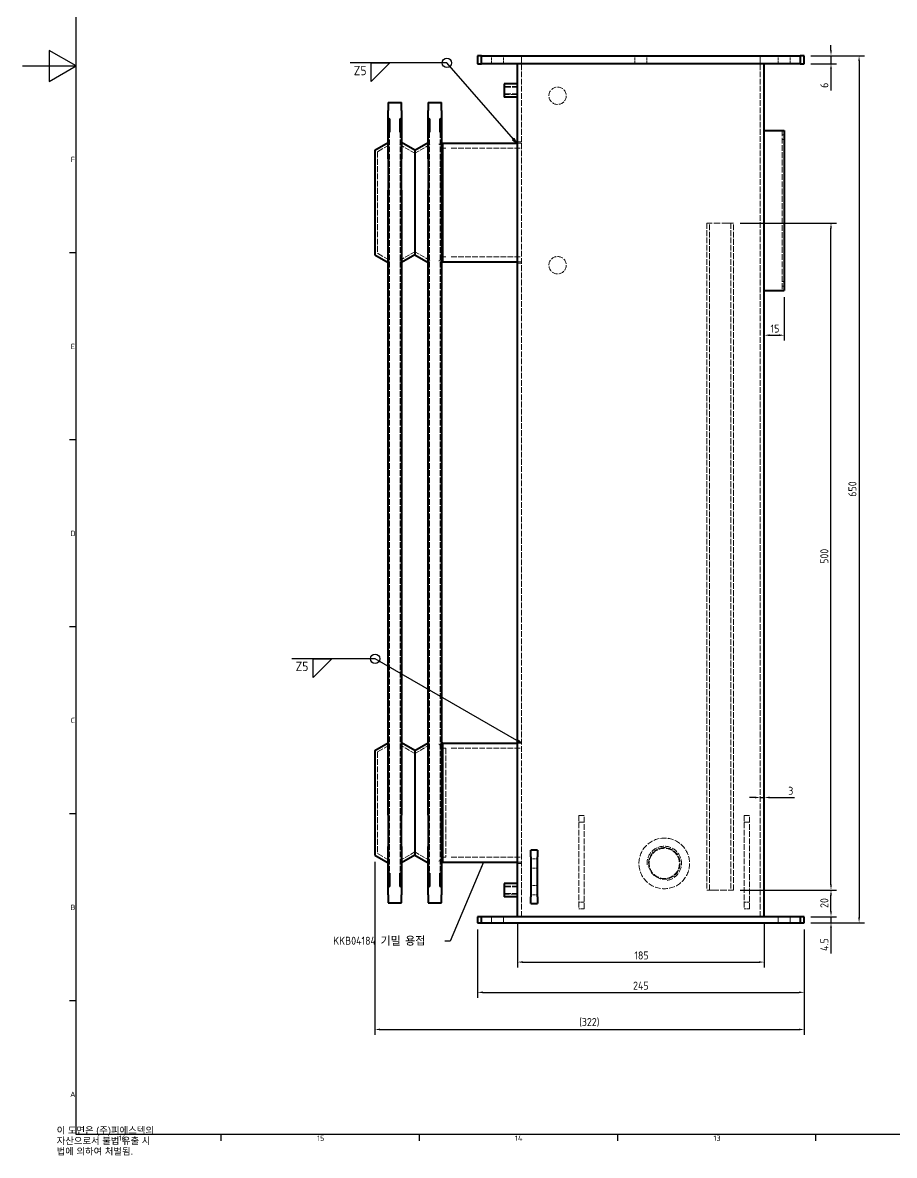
# Model space of a CAD drawing. Header units: millimetres. Extents: x 0 to 2378, y 0 to 1682.
# Drawn here: x 0 to 654, y 24 to 873 of the extents above; entities that cross this region are included whole.
import ezdxf

# ---------------------------------------------------------------- set-up
doc = ezdxf.new("R2010")
doc.units = ezdxf.units.MM
doc.header["$LTSCALE"] = 2
doc.linetypes.add('DASHED', pattern=[0.2067, 0.1654, -0.0413])
doc.layers.get('0').update_dxf_attribs({"color": 3, "lineweight": 25})
for name, color, linetype, lineweight in [('가려진 것(ISO)', 2, 'DASHED', 18), ('가시적인 것(ISO)', 3, 'Continuous', 40), ('경계(ISO)', 7, 'Continuous', 25), ('기호(ISO)', 5, 'Continuous', 25), ('치수(ISO)', 2, 'Continuous', 25)]:
    doc.layers.add(name, color=color, linetype=linetype, lineweight=lineweight)
doc.styles.add('문자 텍스트_PSTEK_POSCO', font='isocp.shx')
doc.styles.add('치수 텍스트_PSTEK_POSCO', font='isocp.shx')
doc.styles.add('표면거칠기 텍스트_PSTEK_POSCO', font='isocp.shx')
doc.dimstyles.new('치수_PSTEK_POSCO', dxfattribs={"dimscale": 2, "dimtxt": 3, "dimasz": 2, "dimexe": 2, "dimexo": 2.5, "dimgap": 1, "dimtad": 1, "dimrnd": 1e-08, "dimdsep": 46, "dimtxsty": '치수 텍스트_PSTEK_POSCO', "dimcen": 0.09, "dimdle": 10, "dimclrd": 7, "dimclre": 7, "dimclrt": 2, "dimadec": 1, "dimazin": 2, "dimtfac": 1, "dimtmove": 0, "dimatfit": 3, "dimfxl": 0, "dimtolj": 1, "dimlwd": -1, "dimlwe": -1, "dimarcsym": 0})
doc.dimstyles.new('치수_PSTEK_POSCO$7', dxfattribs={"dimscale": 2, "dimtxt": 3, "dimasz": 2, "dimexe": 2, "dimexo": 2.5, "dimgap": 1, "dimtad": 1, "dimrnd": 1e-08, "dimdsep": 46, "dimtxsty": '치수 텍스트_PSTEK_POSCO', "dimcen": 0.09, "dimdle": 10, "dimclrd": 7, "dimclre": 7, "dimclrt": 2, "dimadec": 1, "dimazin": 2, "dimtfac": 1, "dimtmove": 0, "dimatfit": 3, "dimfxl": 0, "dimtolj": 1, "dimlwd": -1, "dimlwe": -1, "dimarcsym": 0})

# ---------------------------------------------------------------- blocks, each defined once
blk = doc.blocks.new('경계 Default Border')
at = {"layer": '경계(ISO)'}
for p, q in [((20, 350.42), (17.6, 350.42)), ((20, 280.33), (17.6, 280.33)), ((20, 210.25), (17.6, 210.25)), ((20, 140.17), (17.6, 140.17)), ((20, 70.08), (17.6, 70.08)), ((74.31, 20), (74.31, 17.6)), ((148.63, 20), (148.63, 17.6)), ((222.94, 20), (222.94, 17.6)), ((297.25, 20), (297.25, 17.6))]:
    blk.add_line(p, q, dxfattribs=at)
at = {"layer": '경계(ISO)', "flags": 128}
for points in [[(20, 20), (20, 821), (1169, 821), (1169, 20), (20, 20)], [(0, 420.5), (20, 420.5), (10, 426.27), (10, 414.73), (20, 420.5)]]:
    blk.add_lwpolyline(points, dxfattribs=at)
at = {"layer": '경계(ISO)', "color": 2, "char_height": 2, "attachment_point": 7, "style": '문자 텍스트_PSTEK_POSCO'}
for s, insert in [('F', (18.03, 384.46)), ('E', (18.03, 314.36)), ('D', (17.92, 244.27)), ('C', (18.03, 174.19)), ('B', (17.92, 104.11)), ('A', (17.81, 34.04)), ('16', (36.04, 17.58)), ('15', (110.35, 17.58)), ('14', (184.55, 17.6)), ('13', (258.97, 17.58))]:
    blk.add_mtext(s, dxfattribs=dict(at, insert=insert))
blk = doc.blocks.new('*D74')
at = {"layer": 'Defpoints', "color": 0, "transparency": 16777216}
for p in [(371.03, 203.17), (556.03, 203.17), (556.03, 169.2)]:
    blk.add_point(p, dxfattribs=at)
at = {"layer": '치수(ISO)', "color": 7, "transparency": 16777216}
for p, q in [((371.03, 198.17), (371.03, 165.2)), ((556.03, 198.17), (556.03, 165.2)), ((375.03, 169.2), (552.03, 169.2))]:
    blk.add_line(p, q, dxfattribs=at)
for points in [[(375.03, 169.87), (375.03, 168.53), (371.03, 169.2)], [(552.03, 169.87), (552.03, 168.53), (556.03, 169.2)]]:
    blk.add_solid(points, dxfattribs=at)
at = {"layer": '치수(ISO)', "color": 2, "transparency": 16777216, "insert": (458.61, 174.2), "char_height": 6, "attachment_point": 4, "style": '치수 텍스트_PSTEK_POSCO'}
blk.add_mtext('\\A1;185', dxfattribs=at)
blk = doc.blocks.new('*D84')
at = {"layer": 'Defpoints', "color": 0, "transparency": 16777216}
for p in [(556.03, 672.67), (571.03, 672.67), (571.03, 639.15)]:
    blk.add_point(p, dxfattribs=at)
at = {"layer": '치수(ISO)', "color": 7, "transparency": 16777216}
for p, q in [((556.03, 667.67), (556.03, 635.15)), ((571.03, 667.67), (571.03, 635.15)), ((560.03, 639.15), (567.03, 639.15))]:
    blk.add_line(p, q, dxfattribs=at)
for points in [[(560.03, 639.81), (560.03, 638.48), (556.03, 639.15)], [(567.03, 639.81), (567.03, 638.48), (571.03, 639.15)]]:
    blk.add_solid(points, dxfattribs=at)
at = {"layer": '치수(ISO)', "color": 2, "transparency": 16777216, "insert": (560.71, 644.15), "char_height": 6, "attachment_point": 4, "style": '치수 텍스트_PSTEK_POSCO'}
blk.add_mtext('\\A1;15', dxfattribs=at)
blk = doc.blocks.new('*D85')
at = {"layer": 'Defpoints', "color": 0, "transparency": 16777216}
for p in [(586.03, 848.67), (586.03, 842.67), (606.03, 848.67)]:
    blk.add_point(p, dxfattribs=at)
at = {"layer": '치수(ISO)', "color": 7, "transparency": 16777216}
for p, q in [((606.03, 852.67), (606.03, 856.67)), ((591.03, 848.67), (610.03, 848.67)), ((591.03, 842.67), (610.03, 842.67)), ((606.03, 848.67), (606.03, 842.67)), ((606.03, 838.67), (606.03, 822.58))]:
    blk.add_line(p, q, dxfattribs=at)
for points in [[(605.36, 852.67), (606.7, 852.67), (606.03, 848.67)], [(605.36, 838.67), (606.7, 838.67), (606.03, 842.67)]]:
    blk.add_solid(points, dxfattribs=at)
at = {"layer": '치수(ISO)', "color": 2, "transparency": 16777216, "insert": (601.03, 824.58), "char_height": 6, "attachment_point": 4, "rotation": 90, "style": '치수 텍스트_PSTEK_POSCO'}
blk.add_mtext('\\A1;6', dxfattribs=at)
blk = doc.blocks.new('*D86')
at = {"layer": 'Defpoints', "color": 0, "transparency": 16777216}
for p in [(586.03, 203.17), (586.03, 198.67), (606.03, 203.17)]:
    blk.add_point(p, dxfattribs=at)
at = {"layer": '치수(ISO)', "color": 7, "transparency": 16777216}
for p, q in [((606.03, 207.17), (606.03, 211.17)), ((591.03, 203.17), (610.03, 203.17)), ((591.03, 198.67), (610.03, 198.67)), ((606.03, 203.17), (606.03, 198.67)), ((606.03, 194.67), (606.03, 175.53))]:
    blk.add_line(p, q, dxfattribs=at)
for points in [[(605.36, 207.17), (606.7, 207.17), (606.03, 203.17)], [(605.36, 194.67), (606.7, 194.67), (606.03, 198.67)]]:
    blk.add_solid(points, dxfattribs=at)
at = {"layer": '치수(ISO)', "color": 2, "transparency": 16777216, "insert": (601.03, 177.53), "char_height": 6, "attachment_point": 4, "rotation": 90, "style": '치수 텍스트_PSTEK_POSCO'}
blk.add_mtext('\\A1;4.5', dxfattribs=at)
blk = doc.blocks.new('*D87')
at = {"layer": 'Defpoints', "color": 0, "transparency": 16777216}
for p in [(533.03, 223.17), (606.03, 223.17), (586.03, 203.17)]:
    blk.add_point(p, dxfattribs=at)
at = {"layer": '치수(ISO)', "color": 7, "transparency": 16777216}
for p, q in [((538.03, 223.17), (610.03, 223.17)), ((606.03, 207.17), (606.03, 219.17)), ((591.03, 203.17), (610.03, 203.17))]:
    blk.add_line(p, q, dxfattribs=at)
for points in [[(605.36, 219.17), (606.7, 219.17), (606.03, 223.17)], [(605.36, 207.17), (606.7, 207.17), (606.03, 203.17)]]:
    blk.add_solid(points, dxfattribs=at)
at = {"layer": '치수(ISO)', "color": 2, "transparency": 16777216, "insert": (601.03, 209.79), "char_height": 6, "attachment_point": 4, "rotation": 90, "style": '치수 텍스트_PSTEK_POSCO'}
blk.add_mtext('\\A1;20', dxfattribs=at)
blk = doc.blocks.new('*D88')
at = {"layer": 'Defpoints', "color": 0, "transparency": 16777216}
for p in [(553.03, 289.77), (556.03, 292.6), (556.03, 289.77)]:
    blk.add_point(p, dxfattribs=at)
at = {"layer": '치수(ISO)', "color": 7, "transparency": 16777216}
for p, q in [((549.03, 292.6), (545.03, 292.6)), ((553.03, 292.6), (556.03, 292.6)), ((560.03, 292.6), (578.61, 292.6))]:
    blk.add_line(p, q, dxfattribs=at)
for points in [[(549.03, 293.27), (549.03, 291.94), (553.03, 292.6)], [(560.03, 293.27), (560.03, 291.94), (556.03, 292.6)]]:
    blk.add_solid(points, dxfattribs=at)
at = {"layer": '치수(ISO)', "color": 2, "transparency": 16777216, "insert": (573.96, 297.6), "char_height": 6, "attachment_point": 4, "style": '치수 텍스트_PSTEK_POSCO'}
blk.add_mtext('\\A1;3', dxfattribs=at)
blk = doc.blocks.new('*D89')
at = {"layer": 'Defpoints', "color": 0, "transparency": 16777216}
for p in [(586.03, 848.67), (586.03, 198.67), (627.08, 198.67)]:
    blk.add_point(p, dxfattribs=at)
at = {"layer": '치수(ISO)', "color": 7, "transparency": 16777216}
for p, q in [((591.03, 848.67), (631.08, 848.67)), ((627.08, 844.67), (627.08, 202.67)), ((591.03, 198.67), (631.08, 198.67))]:
    blk.add_line(p, q, dxfattribs=at)
for points in [[(626.41, 844.67), (627.75, 844.67), (627.08, 848.67)], [(626.41, 202.67), (627.75, 202.67), (627.08, 198.67)]]:
    blk.add_solid(points, dxfattribs=at)
at = {"layer": '치수(ISO)', "color": 2, "transparency": 16777216, "insert": (622.08, 518.09), "char_height": 6, "attachment_point": 4, "rotation": 90, "style": '치수 텍스트_PSTEK_POSCO'}
blk.add_mtext('\\A1;650', dxfattribs=at)
blk = doc.blocks.new('*D90')
at = {"layer": 'Defpoints', "color": 0, "transparency": 16777216}
for p in [(533.03, 723.17), (606.03, 723.17), (533.03, 223.17)]:
    blk.add_point(p, dxfattribs=at)
at = {"layer": '치수(ISO)', "color": 7, "transparency": 16777216}
for p, q in [((538.03, 723.17), (610.03, 723.17)), ((606.03, 227.17), (606.03, 719.17)), ((538.03, 223.17), (610.03, 223.17))]:
    blk.add_line(p, q, dxfattribs=at)
for points in [[(605.36, 719.17), (606.7, 719.17), (606.03, 723.17)], [(605.36, 227.17), (606.7, 227.17), (606.03, 223.17)]]:
    blk.add_solid(points, dxfattribs=at)
at = {"layer": '치수(ISO)', "color": 2, "transparency": 16777216, "insert": (601.03, 467.77), "char_height": 6, "attachment_point": 4, "rotation": 90, "style": '치수 텍스트_PSTEK_POSCO'}
blk.add_mtext('\\A1;500', dxfattribs=at)
blk = doc.blocks.new('*D93')
at = {"layer": 'Defpoints', "color": 0, "transparency": 16777216}
for p in [(341.03, 198.67), (586.03, 198.67), (586.03, 146.51)]:
    blk.add_point(p, dxfattribs=at)
at = {"layer": '치수(ISO)', "color": 7, "transparency": 16777216}
for p, q in [((341.03, 193.67), (341.03, 142.51)), ((586.03, 193.67), (586.03, 142.51)), ((345.03, 146.51), (582.03, 146.51))]:
    blk.add_line(p, q, dxfattribs=at)
for points in [[(345.03, 147.18), (345.03, 145.84), (341.03, 146.51)], [(582.03, 147.18), (582.03, 145.84), (586.03, 146.51)]]:
    blk.add_solid(points, dxfattribs=at)
at = {"layer": '치수(ISO)', "color": 2, "transparency": 16777216, "insert": (457.63, 151.51), "char_height": 6, "attachment_point": 4, "style": '치수 텍스트_PSTEK_POSCO'}
blk.add_mtext('\\A1;245', dxfattribs=at)
blk = doc.blocks.new('*D94')
at = {"layer": 'Defpoints', "color": 0, "transparency": 16777216}
for p in [(264.03, 249.44), (586.03, 198.67), (586.03, 118.67)]:
    blk.add_point(p, dxfattribs=at)
at = {"layer": '치수(ISO)', "color": 7, "transparency": 16777216}
for p, q in [((264.03, 244.44), (264.03, 114.67)), ((586.03, 193.67), (586.03, 114.67)), ((268.03, 118.67), (582.03, 118.67))]:
    blk.add_line(p, q, dxfattribs=at)
for points in [[(268.03, 119.34), (268.03, 118), (264.03, 118.67)], [(582.03, 119.34), (582.03, 118), (586.03, 118.67)]]:
    blk.add_solid(points, dxfattribs=at)
at = {"layer": '치수(ISO)', "color": 2, "transparency": 16777216, "insert": (417.23, 123.97), "char_height": 6, "attachment_point": 4, "style": '치수 텍스트_PSTEK_POSCO'}
blk.add_mtext('\\A1;(322)', dxfattribs=at)

msp = doc.modelspace()

# ---------------------------------------------------------------- linework, layer by layer
at = {"layer": '가려진 것(ISO)', "ltscale": 5.71399}
for p, q in [((351.5307, 842.6712), (351.5307, 848.6712)), ((360.5307, 842.6712), (360.5307, 848.6712)), ((459.0307, 842.6712), (459.0307, 848.6712)), ((468.0307, 842.6712), (468.0307, 848.6712)), ((566.5307, 842.6712), (566.5307, 848.6712)), ((575.5307, 842.6712), (575.5307, 848.6712))]:
    msp.add_line(p, q, dxfattribs=at)
at = {"layer": '가려진 것(ISO)', "ltscale": 13.012014}
for p, q in [((374.0307, 203.1712), (374.0307, 848.6712)), ((553.0307, 203.1712), (553.0307, 848.6712))]:
    msp.add_line(p, q, dxfattribs=at)
at = {"layer": '가려진 것(ISO)', "ltscale": 12.094824}
for p, q in [((371.0307, 825.6712), (361.0307, 825.6712)), ((371.0307, 825.1297), (361.0307, 825.1297)), ((371.0307, 820.2127), (361.0307, 820.2127)), ((361.0307, 819.6712), (371.0307, 819.6712)), ((371.0307, 226.1712), (361.0307, 226.1712)), ((371.0307, 225.6297), (361.0307, 225.6297)), ((371.0307, 220.7127), (361.0307, 220.7127)), ((361.0307, 220.1712), (371.0307, 220.1712))]:
    msp.add_line(p, q, dxfattribs=at)
at = {"layer": '가려진 것(ISO)', "ltscale": 13.045215}
for p, q in [((275.0307, 791.4051), (275.0307, 235.9372)), ((283.0307, 791.4051), (283.0307, 235.9372)), ((305.0307, 791.4051), (305.0307, 235.9372)), ((313.0307, 791.4051), (313.0307, 235.9372))]:
    msp.add_line(p, q, dxfattribs=at)
at = {"layer": '가려진 것(ISO)', "ltscale": 13.194353}
msp.add_line((569.4307, 792.6712), (569.4307, 672.6712), dxfattribs=at)
at = {"layer": '가려진 것(ISO)', "ltscale": 13.965899}
for p, q in [((266.0307, 776.743), (276.0307, 782.5165)), ((266.0307, 700.5994), (276.0307, 694.8259)), ((266.0307, 326.743), (276.0307, 332.5165)), ((266.0307, 250.5994), (276.0307, 244.8259))]:
    msp.add_line(p, q, dxfattribs=at)
at = {"layer": '가려진 것(ISO)', "ltscale": 11.172719}
for p, q in [((294.0307, 775.5883), (282.0307, 782.5165)), ((294.0307, 775.5883), (306.0307, 782.5165)), ((294.0307, 701.7541), (282.0307, 694.8259)), ((294.0307, 701.7541), (306.0307, 694.8259)), ((294.0307, 325.5883), (282.0307, 332.5165)), ((294.0307, 325.5883), (306.0307, 332.5165)), ((294.0307, 251.7541), (282.0307, 244.8259)), ((294.0307, 251.7541), (306.0307, 244.8259))]:
    msp.add_line(p, q, dxfattribs=at)
at = {"layer": '가려진 것(ISO)', "ltscale": 2.199254}
for p, q in [((314.0307, 781.3618), (312.0307, 782.5165)), ((314.0307, 695.9806), (312.0307, 694.8259)), ((314.0307, 331.3618), (312.0307, 332.5165)), ((314.0307, 245.9806), (312.0307, 244.8259))]:
    msp.add_line(p, q, dxfattribs=at)
at = {"layer": '가려진 것(ISO)', "ltscale": 2.856945}
for p, q in [((374.0307, 784.1712), (371.0307, 784.1712)), ((371.0307, 783.2212), (374.0307, 783.2212)), ((371.0307, 694.1212), (374.0307, 694.1212)), ((374.0307, 693.1712), (371.0307, 693.1712)), ((374.0307, 334.1712), (371.0307, 334.1712)), ((371.0307, 333.2212), (374.0307, 333.2212)), ((371.0307, 244.1212), (374.0307, 244.1212)), ((374.0307, 243.1712), (371.0307, 243.1712))]:
    msp.add_line(p, q, dxfattribs=at)
at = {"layer": '가려진 것(ISO)', "ltscale": 1.523657}
for p, q in [((569.4307, 789.4212), (571.0307, 789.4212)), ((569.4307, 785.9212), (571.0307, 785.9212)), ((569.4307, 679.4212), (571.0307, 679.4212)), ((569.4307, 675.9212), (571.0307, 675.9212))]:
    msp.add_line(p, q, dxfattribs=at)
at = {"layer": '가려진 것(ISO)', "ltscale": 13.15104}
for p, q in [((266.0307, 776.743), (266.0307, 700.5994)), ((266.0307, 326.743), (266.0307, 250.5994))]:
    msp.add_line(p, q, dxfattribs=at)
at = {"layer": '가려진 것(ISO)', "ltscale": 3.118473}
for p, q in [((314.0307, 779.4712), (317.3054, 779.4712)), ((314.0307, 697.8712), (317.3054, 697.8712)), ((314.0307, 329.4712), (317.3054, 329.4712)), ((314.0307, 247.8712), (317.3054, 247.8712))]:
    msp.add_line(p, q, dxfattribs=at)
at = {"layer": '가려진 것(ISO)', "ltscale": 12.754085}
for p, q in [((321.3054, 779.4712), (374.0307, 779.4712)), ((321.3054, 697.8712), (374.0307, 697.8712)), ((321.3054, 329.4712), (374.0307, 329.4712)), ((321.3054, 247.8712), (374.0307, 247.8712))]:
    msp.add_line(p, q, dxfattribs=at)
at = {"layer": '가려진 것(ISO)', "ltscale": 13.005186}
for p, q in [((513.0307, 723.1712), (513.0307, 223.1712)), ((515.0307, 223.1712), (515.0307, 723.1712)), ((531.0307, 723.1712), (531.0307, 223.1712)), ((533.0307, 223.1712), (533.0307, 723.1712))]:
    msp.add_line(p, q, dxfattribs=at)
at = {"layer": '가려진 것(ISO)', "ltscale": 1.904597}
for p, q in [((515.0307, 723.1712), (513.0307, 723.1712)), ((533.0307, 723.1712), (531.0307, 723.1712)), ((513.0307, 223.1712), (515.0307, 223.1712)), ((531.0307, 223.1712), (533.0307, 223.1712))]:
    msp.add_line(p, q, dxfattribs=at)
at = {"layer": '가려진 것(ISO)', "ltscale": 2.991791}
for p, q in [((517.0307, 723.1712), (515.0307, 723.1712)), ((531.0307, 723.1712), (529.0307, 723.1712)), ((515.0307, 223.1712), (517.0307, 223.1712)), ((529.0307, 223.1712), (531.0307, 223.1712))]:
    msp.add_line(p, q, dxfattribs=at)
at = {"layer": '가려진 것(ISO)', "ltscale": 14.513788}
for p, q in [((529.0307, 723.1712), (517.0307, 723.1712)), ((517.0307, 223.1712), (529.0307, 223.1712))]:
    msp.add_line(p, q, dxfattribs=at)
at = {"layer": '가려진 것(ISO)', "ltscale": 12.918983}
msp.add_line((317.3054, 329.4712), (317.3054, 247.8712), dxfattribs=at)
at = {"layer": '가려진 것(ISO)', "ltscale": 13.025194}
for p, q in [((417.0307, 279.1712), (417.0307, 209.1712)), ((421.0307, 209.1712), (421.0307, 279.1712)), ((541.0307, 279.1712), (541.0307, 209.1712)), ((545.0307, 209.1712), (545.0307, 279.1712))]:
    msp.add_line(p, q, dxfattribs=at)
at = {"layer": '가려진 것(ISO)', "ltscale": 3.809293}
for p, q in [((421.0307, 279.1712), (417.0307, 279.1712)), ((421.0307, 274.1712), (417.0307, 274.1712)), ((545.0307, 279.1712), (541.0307, 279.1712)), ((545.0307, 274.1712), (541.0307, 274.1712)), ((417.0307, 214.1712), (421.0307, 214.1712)), ((541.0307, 214.1712), (545.0307, 214.1712)), ((417.0307, 209.1712), (421.0307, 209.1712)), ((541.0307, 209.1712), (545.0307, 209.1712))]:
    msp.add_line(p, q, dxfattribs=at)
at = {"layer": '가려진 것(ISO)', "ltscale": 4.761642}
for p, q in [((386.0307, 246.6712), (381.0307, 246.6712)), ((386.0307, 239.6712), (381.0307, 239.6712)), ((386.0307, 226.6712), (381.0307, 226.6712)), ((386.0307, 219.6712), (381.0307, 219.6712))]:
    msp.add_line(p, q, dxfattribs=at)
at = {"layer": '가려진 것(ISO)', "ltscale": 4.285467}
for p, q in [((351.5307, 198.6712), (351.5307, 203.1712)), ((360.5307, 198.6712), (360.5307, 203.1712)), ((566.5307, 198.6712), (566.5307, 203.1712)), ((575.5307, 198.6712), (575.5307, 203.1712))]:
    msp.add_line(p, q, dxfattribs=at)
at = {"layer": '가려진 것(ISO)', "ltscale": 12.349028}
for centre in [(401.0307, 818.6712), (401.0307, 691.6712)]:
    msp.add_circle(centre, 6.5, dxfattribs=at)
at = {"layer": '가려진 것(ISO)', "ltscale": 13.126239}
msp.add_circle((481.0307, 243.1712), 19, dxfattribs=at)
at = {"layer": '가려진 것(ISO)', "ltscale": 12.846243}
msp.add_circle((481.0307, 243.1712), 11.833, dxfattribs=at)
at = {"layer": '가려진 것(ISO)', "ltscale": 13.387223}
msp.add_circle((481.0307, 243.1712), 11.4505, dxfattribs=at)
at = {"layer": '가려진 것(ISO)', "ltscale": 13.229389}
msp.add_circle((481.0307, 243.1712), 11.3155, dxfattribs=at)
at = {"layer": '가려진 것(ISO)', "ltscale": 13.370772}
msp.add_arc((481.0307, 243.1712), 12.9026, 280, 190, dxfattribs=at)
at = {"layer": '가시적인 것(ISO)'}
for p, q in [((344.0307, 848.6712), (341.0307, 848.6712)), ((341.0307, 848.6712), (341.0307, 842.6712)), ((341.0307, 842.6712), (344.0307, 842.6712)), ((344.0307, 842.6712), (344.0307, 848.6712)), ((344.0307, 848.6712), (583.0307, 848.6712)), ((583.0307, 842.6712), (344.0307, 842.6712)), ((371.0307, 203.1712), (371.0307, 842.6712)), ((556.0307, 203.1712), (556.0307, 842.6712)), ((586.0307, 848.6712), (583.0307, 848.6712)), ((583.0307, 848.6712), (583.0307, 842.6712)), ((583.0307, 842.6712), (586.0307, 842.6712)), ((586.0307, 842.6712), (586.0307, 848.6712)), ((361.0307, 827.6712), (361.0307, 817.6712)), ((371.0307, 827.6712), (361.0307, 827.6712)), ((371.0307, 817.6712), (361.0307, 817.6712)), ((274.0307, 813.6712), (274.0307, 807.6404)), ((274.0307, 813.6712), (284.0307, 813.6712)), ((274.0307, 801.8904), (274.0307, 807.6404)), ((284.0307, 807.6404), (284.0307, 813.6712)), ((284.0307, 807.6404), (284.0307, 801.8904)), ((304.0307, 813.6712), (304.0307, 807.6404)), ((304.0307, 813.6712), (314.0307, 813.6712)), ((304.0307, 801.8904), (304.0307, 807.6404)), ((314.0307, 807.6404), (314.0307, 813.6712)), ((314.0307, 807.6404), (314.0307, 801.8904)), ((274.0307, 801.8904), (275.0307, 801.4567)), ((274.0307, 790.9713), (274.0307, 801.8904)), ((275.0307, 801.4567), (275.0307, 791.4051)), ((283.0307, 801.4567), (284.0307, 801.8904)), ((283.0307, 791.4051), (283.0307, 801.4567)), ((284.0307, 801.8904), (284.0307, 790.9713)), ((304.0307, 801.8904), (305.0307, 801.4567)), ((304.0307, 790.9713), (304.0307, 801.8904)), ((305.0307, 801.4567), (305.0307, 791.4051)), ((313.0307, 801.4567), (314.0307, 801.8904)), ((313.0307, 791.4051), (313.0307, 801.4567)), ((314.0307, 801.8904), (314.0307, 790.9713)), ((275.0307, 791.4051), (274.0307, 790.9713)), ((274.0307, 771.4805), (274.0307, 790.9713)), ((284.0307, 790.9713), (283.0307, 791.4051)), ((284.0307, 790.9713), (284.0307, 771.4805)), ((305.0307, 791.4051), (304.0307, 790.9713)), ((304.0307, 771.4805), (304.0307, 790.9713)), ((314.0307, 790.9713), (313.0307, 791.4051)), ((314.0307, 790.9713), (314.0307, 771.4805)), ((556.0307, 792.6712), (571.0307, 792.6712)), ((571.0307, 792.6712), (571.0307, 672.6712)), ((264.0307, 777.8977), (274.0307, 783.6712)), ((294.0307, 777.8977), (284.0307, 783.6712)), ((294.0307, 777.8977), (304.0307, 783.6712)), ((314.8102, 783.2212), (314.0307, 783.6712)), ((314.8102, 783.2212), (314.8102, 694.1212)), ((314.8102, 783.2212), (371.0307, 783.2212)), ((264.0307, 777.8977), (264.0307, 699.4447)), ((294.0307, 777.8977), (294.0307, 699.4447)), ((274.0307, 771.4805), (274.0307, 747.9882)), ((284.0307, 747.9882), (284.0307, 771.4805)), ((304.0307, 771.4805), (304.0307, 747.9882)), ((314.0307, 747.9882), (314.0307, 771.4805)), ((274.0307, 279.3541), (274.0307, 747.9882)), ((284.0307, 747.9882), (284.0307, 279.3541)), ((304.0307, 279.3541), (304.0307, 747.9882)), ((314.0307, 747.9882), (314.0307, 279.3541)), ((264.0307, 699.4447), (274.0307, 693.6712)), ((294.0307, 699.4447), (284.0307, 693.6712)), ((294.0307, 699.4447), (304.0307, 693.6712)), ((314.8102, 694.1212), (314.0307, 693.6712)), ((314.8102, 694.1212), (371.0307, 694.1212)), ((556.0307, 672.6712), (571.0307, 672.6712)), ((264.0307, 327.8977), (274.0307, 333.6712)), ((294.0307, 327.8977), (284.0307, 333.6712)), ((294.0307, 327.8977), (304.0307, 333.6712)), ((314.8102, 333.2212), (314.0307, 333.6712)), ((314.8102, 333.2212), (314.8102, 244.1212)), ((314.8102, 333.2212), (371.0307, 333.2212)), ((264.0307, 327.8977), (264.0307, 249.4447)), ((294.0307, 327.8977), (294.0307, 249.4447)), ((274.0307, 279.3541), (274.0307, 255.8618)), ((284.0307, 255.8618), (284.0307, 279.3541)), ((304.0307, 279.3541), (304.0307, 255.8618)), ((314.0307, 255.8618), (314.0307, 279.3541)), ((274.0307, 236.371), (274.0307, 255.8618)), ((284.0307, 255.8618), (284.0307, 236.371)), ((304.0307, 236.371), (304.0307, 255.8618)), ((314.0307, 255.8618), (314.0307, 236.371)), ((264.0307, 249.4447), (274.0307, 243.6712)), ((294.0307, 249.4447), (284.0307, 243.6712)), ((294.0307, 249.4447), (304.0307, 243.6712)), ((381.0307, 248.1712), (381.0307, 253.1712)), ((386.0307, 253.1712), (381.0307, 253.1712)), ((381.0307, 248.1712), (381.0307, 218.1712)), ((386.0307, 253.1712), (386.0307, 248.1712)), ((386.0307, 218.1712), (386.0307, 248.1712)), ((314.8102, 244.1212), (314.0307, 243.6712)), ((314.8102, 244.1212), (371.0307, 244.1212)), ((274.0307, 225.4519), (274.0307, 236.371)), ((274.0307, 236.371), (275.0307, 235.9372)), ((275.0307, 235.9372), (275.0307, 225.8857)), ((283.0307, 235.9372), (284.0307, 236.371)), ((283.0307, 225.8857), (283.0307, 235.9372)), ((284.0307, 236.371), (284.0307, 225.4519)), ((304.0307, 225.4519), (304.0307, 236.371)), ((304.0307, 236.371), (305.0307, 235.9372)), ((305.0307, 235.9372), (305.0307, 225.8857)), ((313.0307, 235.9372), (314.0307, 236.371)), ((313.0307, 225.8857), (313.0307, 235.9372)), ((314.0307, 236.371), (314.0307, 225.4519)), ((275.0307, 225.8857), (274.0307, 225.4519)), ((274.0307, 219.7019), (274.0307, 225.4519)), ((284.0307, 225.4519), (283.0307, 225.8857)), ((284.0307, 225.4519), (284.0307, 219.7019)), ((305.0307, 225.8857), (304.0307, 225.4519)), ((304.0307, 219.7019), (304.0307, 225.4519)), ((314.0307, 225.4519), (313.0307, 225.8857)), ((314.0307, 225.4519), (314.0307, 219.7019)), ((361.0307, 228.1712), (361.0307, 218.1712)), ((371.0307, 228.1712), (361.0307, 228.1712)), ((274.0307, 219.7019), (274.0307, 213.6712)), ((274.0307, 213.6712), (284.0307, 213.6712)), ((284.0307, 213.6712), (284.0307, 219.7019)), ((304.0307, 219.7019), (304.0307, 213.6712)), ((304.0307, 213.6712), (314.0307, 213.6712)), ((314.0307, 213.6712), (314.0307, 219.7019)), ((371.0307, 218.1712), (361.0307, 218.1712)), ((381.0307, 213.1712), (381.0307, 218.1712)), ((381.0307, 213.1712), (386.0307, 213.1712)), ((386.0307, 218.1712), (386.0307, 213.1712)), ((344.0307, 203.1712), (341.0307, 203.1712)), ((341.0307, 203.1712), (341.0307, 198.6712)), ((341.0307, 198.6712), (344.0307, 198.6712)), ((344.0307, 198.6712), (344.0307, 203.1712)), ((583.0307, 203.1712), (344.0307, 203.1712)), ((344.0307, 198.6712), (583.0307, 198.6712)), ((586.0307, 203.1712), (583.0307, 203.1712)), ((583.0307, 203.1712), (583.0307, 198.6712)), ((583.0307, 198.6712), (586.0307, 198.6712)), ((586.0307, 198.6712), (586.0307, 203.1712))]:
    msp.add_line(p, q, dxfattribs=at)
at = {"layer": '기호(ISO)', "color": 7}
for p, q in [((287.3517, 843.3343), (245.4795, 843.3343)), ((318.0667, 843.3343), (282.3517, 843.3343)), ((367.9721, 786.233), (318.0667, 843.3343)), ((368.5745, 786.7594), (367.3697, 785.7065)), ((367.3697, 785.7065), (370.6044, 783.2212)), ((367.9721, 786.233), (370.6044, 783.2212)), ((370.6044, 783.2212), (368.5745, 786.7594)), ((243.7269, 396.6345), (201.8547, 396.6345)), ((264.1956, 396.6345), (238.7269, 396.6345)), ((370.5666, 335.2212), (264.1956, 396.6345)), ((370.9666, 335.914), (370.1666, 334.5283)), ((370.1666, 334.5283), (374.0307, 333.2212)), ((370.5666, 335.2212), (374.0307, 333.2212)), ((374.0307, 333.2212), (370.9666, 335.914))]:
    msp.add_line(p, q, dxfattribs=at)
at = {"layer": '기호(ISO)'}
for p, q in [((261.3517, 843.3343), (275.3517, 843.3343)), ((275.3517, 843.3343), (261.3517, 829.3343)), ((261.3517, 829.3343), (261.3517, 843.3343)), ((217.7269, 396.6345), (231.7269, 396.6345)), ((231.7269, 396.6345), (217.7269, 382.6345)), ((217.7269, 382.6345), (217.7269, 396.6345))]:
    msp.add_line(p, q, dxfattribs=at)
at = {"layer": '기호(ISO)', "color": 7, "flags": 128}
for points in [[(367.3697, 785.7066), (370.6044, 783.2211), (368.5745, 786.7594), (367.3697, 785.7066)], [(370.1666, 334.5284), (374.0307, 333.2212), (370.9666, 335.914), (370.1666, 334.5284)]]:
    msp.add_lwpolyline(points, dxfattribs=at)
at = {"layer": '기호(ISO)'}
for centre in [(318.0667, 843.3343), (264.1956, 396.6345)]:
    msp.add_circle(centre, 3.5, dxfattribs=at)
at = {"layer": '기호(ISO)', "color": 7}
for points in [[(367.3697, 785.7066), (370.6044, 783.2211), (368.5745, 786.7594), (367.3697, 785.7066)], [(370.1666, 334.5284), (374.0307, 333.2212), (370.9666, 335.914), (370.1666, 334.5284)]]:
    msp.add_solid(points, dxfattribs=at)

# ---------------------------------------------------------------- block references
at = {"xscale": 2, "yscale": 2, "zscale": 2}
msp.add_blockref('경계 Default Border', (0, 0), dxfattribs=at)

# ---------------------------------------------------------------- texts
at = {"layer": '기호(ISO)', "color": 7, "char_height": 7, "attachment_point": 7, "style": '표면거칠기 텍스트_PSTEK_POSCO'}
for insert in [(248.2739, 834.0842), (204.6491, 387.3843)]:
    msp.add_mtext('Z5', dxfattribs=dict(at, insert=insert))
at = {"layer": '기호(ISO)', "color": 2, "insert": (232.8169, 184.8692), "char_height": 6, "width": 81.725864, "attachment_point": 4, "style": '치수 텍스트_PSTEK_POSCO'}
msp.add_mtext('{\\fISOCP|b0|i0;\\H6.0000;KKB04184 기밀 용접}', dxfattribs=at)
at = {"layer": '기호(ISO)', "color": 2, "insert": (25.5102, 34.9518), "char_height": 5, "width": 78.612207, "attachment_point": 4, "line_spacing_factor": 0.944221, "style": '문자 텍스트_PSTEK_POSCO'}
msp.add_mtext('{\\fArial|b0|i0;\\H5.0000;이 도면은 (주)피에스텍의\\P자산으로서 불법 유출 시 \\P법에 의하여 처벌됨.}', dxfattribs=at)

# ---------------------------------------------------------------- dimensions: what is measured, and where the dimension line sits
at = {"layer": '치수(ISO)', "color": 7}
for base, p1, p2, angle, override, picture, middle in [((606.0307, 848.6712), (586.0307, 842.6712), (586.0307, 848.6712), 90, {"dimdec": 2, "dimtp": 0, "dimtm": 0, "dimtdec": 2, "dimtofl": 1, "dimatfit": 1}, '*D85', (606.0307, 826.1083)), ((627.0799, 198.6712), (586.0307, 848.6712), (586.0307, 198.6712), 90, {"dimdec": 2, "dimtp": 0, "dimtm": 0, "dimtdec": 2, "dimtofl": 0, "dimatfit": 1}, '*D89', (627.0799, 523.6712)), ((606.0307, 723.1712), (533.0307, 223.1712), (533.0307, 723.1712), 90, {"dimdec": 2, "dimtp": 0, "dimtm": 0, "dimtdec": 2, "dimtofl": 0, "dimatfit": 1}, '*D90', (606.0307, 473.1712)), ((571.0307, 639.1472), (556.0307, 672.6712), (571.0307, 672.6712), 180, {"dimdec": 2, "dimtp": 0, "dimtm": 0, "dimtdec": 2, "dimtofl": 0, "dimatfit": 1}, '*D84', (563.5307, 639.1472)), ((606.0307, 223.1712), (586.0307, 203.1712), (533.0307, 223.1712), 90, {"dimdec": 2, "dimtp": 0, "dimtm": 0, "dimtdec": 2, "dimtofl": 0, "dimatfit": 1}, '*D87', (606.0307, 213.1712)), ((606.0307, 203.1712), (586.0307, 198.6712), (586.0307, 203.1712), 90, {"dimdec": 2, "dimtp": 0, "dimtm": 0, "dimtdec": 2, "dimtofl": 1, "dimatfit": 1}, '*D86', (606.0307, 182.1542)), ((586.0307, 146.5103), (341.0307, 198.6712), (586.0307, 198.6712), 180, {"dimdec": 2, "dimtp": 0, "dimtm": 0, "dimtdec": 2, "dimtofl": 0, "dimatfit": 1}, '*D93', (463.5307, 146.5103)), ((556.0307, 169.201), (371.0307, 203.1712), (556.0307, 203.1712), 180, {"dimdec": 2, "dimtp": 0, "dimtm": 0, "dimtdec": 2, "dimtofl": 0, "dimatfit": 1}, '*D74', (463.5307, 169.201))]:
    dim = msp.add_linear_dim(base=base, p1=p1, p2=p2, angle=angle, dimstyle='치수_PSTEK_POSCO', override=override, dxfattribs=at)
    dim.commit()
    dim.dimension.update_dxf_attribs({"geometry": picture, "text_midpoint": middle, "dimtype": 160})
dim = msp.add_linear_dim(base=(556.0307, 292.6035), p1=(553.0307, 289.7653), p2=(556.0307, 289.7653), dimstyle='치수_PSTEK_POSCO', override={"dimdec": 2, "dimse1": 1, "dimse2": 1, "dimtp": 0, "dimtm": 0, "dimtdec": 2, "dimtofl": 1, "dimatfit": 1}, dxfattribs=at)
dim.commit()
dim.dimension.update_dxf_attribs({"geometry": '*D88', "text_midpoint": (575.2808, 292.6035), "dimtype": 160})
dim = msp.add_linear_dim(base=(586.0307, 118.6712), p1=(264.0307, 249.4447), p2=(586.0307, 198.6712), text='(<>)', dimstyle='치수_PSTEK_POSCO', override={"dimgap": 1, "dimdec": 2, "dimtol": 0, "dimlim": 0, "dimtp": 0, "dimtm": 0, "dimtdec": 2, "dimtofl": 0, "dimatfit": 1}, dxfattribs=at)
dim.commit()
dim.dimension.update_dxf_attribs({"geometry": '*D94', "text_midpoint": (425.0307, 118.6712), "dimtype": 160})

# ---------------------------------------------------------------- leaders
at = {"layer": '기호(ISO)', "color": 7, "annotation_type": 0, "has_hookline": 1, "hookline_direction": 1, "text_width": 74.9517}
msp.add_leader([(345.5445, 244.1212), (320.5427, 184.8692), (316.5427, 184.8692)], dimstyle='치수_PSTEK_POSCO$7', override={"dimtad": 0}, dxfattribs=at)

doc.saveas('drawing.dxf')
